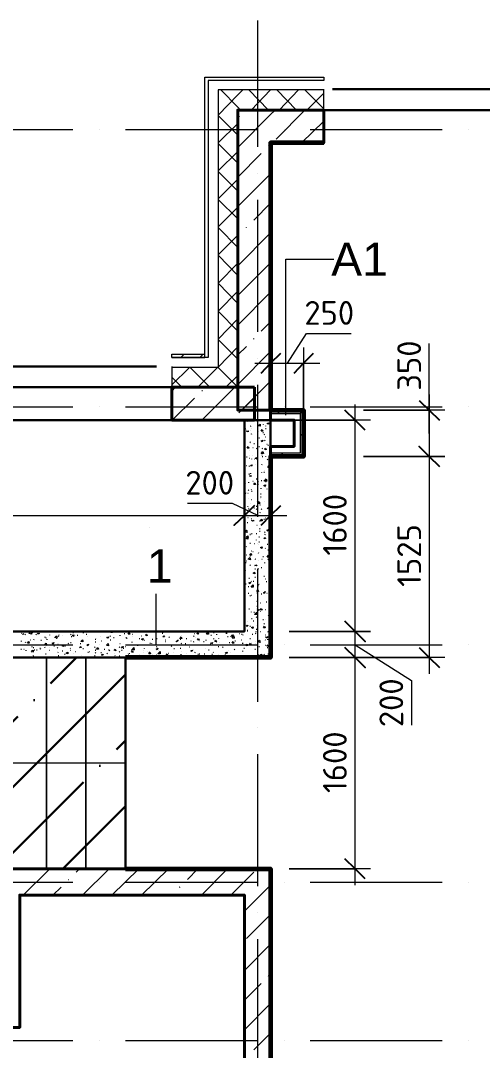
# Model space of a CAD drawing. Header units: millimetres. Extents: x -84737 to 172119, y -43083 to 59399.
# Drawn here: x 34911 to 38410, y 49803 to 57605 of the extents above; entities that cross this region are included whole.
import ezdxf

# ---------------------------------------------------------------- set-up
doc = ezdxf.new("R2010")
doc.units = ezdxf.units.MM
for name, color, linetype, lineweight in [('1) плита мон_дем', 160, 'Continuous', 30), ('17) Краска СТ-3.1 стена', 6, 'Continuous', 60), ('20) Шпакл. баз. фин Стена', 40, 'Continuous', 60), ('3) Плинутс ПЛ-1', 6, 'Continuous', 30)]:
    doc.layers.add(name, color=color, linetype=linetype, lineweight=lineweight)
for name, color, linetype in [('PDF _Аннотации', 7, 'Continuous'), ('PDF _Лестницы', 7, 'Continuous'), ('PDF _Марки', 7, 'Continuous'), ('PDF _Обозначения', 7, 'Continuous'), ('PDF _Оси', 7, 'Continuous'), ('PDF _Перекрытия', 7, 'Continuous'), ('PDF _Размеры-100', 7, 'Continuous'), ('PDF _Стены', 7, 'Continuous'), ('PDF _Текст', 7, 'Continuous')]:
    doc.layers.add(name, color=color, linetype=linetype)
doc.styles.add('PDF GOSTCommon', font='arial.ttf')
doc.styles.add('PDF ISOCPEUR', font='isocpeur.ttf')

msp = doc.modelspace()

# ---------------------------------------------------------------- hatches: boundary and pattern name
at = {"layer": '1) плита мон_дем'}
h = msp.add_hatch(dxfattribs=at)
h.set_pattern_fill('ANSI35', color=256, scale=111)
h.paths.add_polyline_path([(32106.4, 51179.2), (35704.6, 51179.2), (35704.6, 52779.4), (32106.4, 52779.4)])

# ---------------------------------------------------------------- linework, layer by layer
msp.add_lwpolyline([(32106.4, 51179.2), (35704.6, 51179.2), (35704.6, 52779.4), (32106.4, 52779.4)], close=True, dxfattribs=at)
at = {"layer": '17) Краска СТ-3.1 стена'}
for points in [[(37207.4, 56678.2), (36805.2, 56678.2), (36805.2, 54654.7), (37042.3, 54654.7), (37055, 54654.7), (37055, 54303.3), (36805.2, 54303.3), (36805.2, 52779.4), (35704.6, 52779.4)], [(35704.6, 51179.2), (36805.2, 51179.2), (36805.2, 47280.5), (37004.2, 47280.5)]]:
    msp.add_lwpolyline(points, dxfattribs=at)
at = {"layer": '20) Шпакл. баз. фин Стена'}
for points in [[(37207.4, 56678.2), (36805.2, 56678.2), (36805.2, 54654.7), (37042.3, 54654.7), (37055, 54654.7), (37055, 54303.3), (36805.2, 54303.3), (36805.2, 52779.4), (35704.6, 52779.4)], [(35704.6, 51179.2), (36805.2, 51179.2), (36805.2, 47280.5), (37004.2, 47280.5)]]:
    msp.add_lwpolyline(points, dxfattribs=at)
at = {"layer": '3) Плинутс ПЛ-1'}
for points in [[(37207.4, 56678.2), (36805.2, 56678.2), (36805.2, 54654.7), (37042.3, 54654.7), (37055, 54654.7), (37055, 54303.3), (36805.2, 54303.3), (36805.2, 52779.4), (35704.6, 52779.4)], [(35704.6, 51179.2), (36805.2, 51179.2), (36805.2, 47280.5), (37004.2, 47280.5)]]:
    msp.add_lwpolyline(points, dxfattribs=at)
at = {"layer": 'PDF _Аннотации', "lineweight": 9}
msp.add_lwpolyline([(35704.6, 51979.3), (35404.1, 51979.3), (35107.7, 51979.3), (34807.2, 51979.3), (34506.6, 51979.3), (34206.1, 51979.3), (33905.5, 51979.3), (33604.9, 51979.3), (33731.9, 52102.1)], dxfattribs=at)
at = {"layer": 'PDF _Лестницы', "lineweight": 9}
for points in [[(35107.7, 52779.4), (35107.7, 51179.2)], [(35404.1, 52779.4), (35404.1, 51179.2)], [(35704.6, 52779.4), (35704.6, 51179.2)]]:
    msp.add_lwpolyline(points, close=True, dxfattribs=at)
at = {"layer": 'PDF _Марки', "lineweight": 9}
for points in [[(36919.5, 54616.6), (36919.5, 55797.6), (37283.6, 55797.6)], [(35937.4, 52876.7), (35937.4, 53262)]]:
    msp.add_lwpolyline(points, dxfattribs=at)
at = {"layer": 'PDF _Обозначения', "lineweight": 9}
msp.add_lwpolyline([(35886.6, 53761.5), (35886.6, 53761.5)], dxfattribs=at)
at = {"layer": 'PDF _Оси', "lineweight": 9}
for points in [[(36707.9, 56648.5), (36707.9, 57605.2)], [(34307.7, 56779.7), (35306.7, 56779.7)], [(35505.6, 56779.7), (35505.6, 56779.7)], [(35704.6, 56779.7), (36707.9, 56779.7)], [(36906.8, 56779.7), (36906.8, 56779.7)], [(37105.8, 56779.7), (38104.8, 56779.7)], [(38308, 56779.7), (38308, 56779.7)], [(36707.9, 56445.3), (36707.9, 56445.3)], [(36707.9, 55247.3), (36707.9, 56246.4)], [(36707.9, 55048.4), (36707.9, 55048.4)], [(36707.9, 53846.1), (36707.9, 54845.2)], [(34307.7, 54680.1), (35306.7, 54680.1)], [(35505.6, 54680.1), (35505.6, 54680.1)], [(35704.6, 54680.1), (36707.9, 54680.1)], [(36906.8, 54680.1), (36906.8, 54680.1)], [(37105.8, 54680.1), (38104.8, 54680.1)], [(38308, 54680.1), (38308, 54680.1)], [(36707.9, 53647.2), (36707.9, 53647.2)], [(36707.9, 52445), (36707.9, 53448.2)], [(34307.7, 52876.7), (35306.7, 52876.7)], [(35505.6, 52876.7), (35505.6, 52876.7)], [(35704.6, 52876.7), (36707.9, 52876.7)], [(36906.8, 52876.7), (36906.8, 52876.7)], [(37105.8, 52876.7), (38104.8, 52876.7)], [(38308, 52876.7), (38308, 52876.7)], [(36707.9, 52246), (36707.9, 52246)], [(36707.9, 51048), (36707.9, 52047)], [(34307.7, 51077.6), (35306.7, 51077.6)], [(35505.6, 51077.6), (35505.6, 51077.6)], [(35704.6, 51077.6), (36707.9, 51077.6)], [(36906.8, 51077.6), (36906.8, 51077.6)], [(37105.8, 51077.6), (38104.8, 51077.6)], [(38308, 51077.6), (38308, 51077.6)], [(36707.9, 50844.8), (36707.9, 50844.8)], [(36707.9, 49646.8), (36707.9, 50645.9)], [(34307.7, 49879.7), (35306.7, 49879.7)], [(35505.6, 49879.7), (35505.6, 49879.7)], [(35704.6, 49879.7), (36707.9, 49879.7)], [(36906.8, 49879.7), (36906.8, 49879.7)], [(37105.8, 49879.7), (38104.8, 49879.7)], [(38308, 49879.7), (38308, 49879.7)]]:
    msp.add_lwpolyline(points, dxfattribs=at)
at = {"layer": 'PDF _Перекрытия', "lineweight": 30}
msp.add_lwpolyline([(36056, 54578.5), (34705.6, 54578.5)], dxfattribs=at)
at = {"layer": 'PDF _Размеры-100', "lineweight": 9}
for points in [[(36932.2, 55010.3), (37076.2, 55234.6), (37414.8, 55234.6)], [(36805.2, 55128.8), (36805.2, 54510.8), (36805.2, 55010.3)], [(37055, 55128.8), (37055, 54510.8), (37055, 55010.3)], [(38007.5, 54476.9), (38007.5, 54815.5), (38007.5, 55158.4)], [(36686.7, 55010.3), (37177.8, 55010.3)], [(38007.5, 54773.2), (38007.5, 54303.3), (37507.9, 54303.3), (38126, 54303.3), (37507.9, 54303.3), (38007.5, 54303.3), (38007.5, 52656.6)], [(37444.4, 51056.5), (37444.4, 52779.4), (37444.4, 52978.3), (36944.9, 52978.3), (37563, 52978.3), (36944.9, 52978.3), (37444.4, 52978.3), (37444.4, 54697)], [(38126, 54654.7), (37507.9, 54654.7), (38007.5, 54654.7)], [(37563, 54578.5), (36944.9, 54578.5), (37444.4, 54578.5)], [(30387.7, 53854.6), (32106.4, 53854.6), (36606.3, 53854.6), (36606.3, 54354.1), (36606.3, 53736.1), (36606.3, 54354.1), (36606.3, 53854.6), (36928, 53854.6)], [(36805.2, 53736.1), (36805.2, 54354.1), (36805.2, 53854.6)], [(36707.9, 53854.6), (36517.4, 53947.7), (36174.5, 53947.7)], [(37444.4, 52876.7), (37872, 52605.8), (37872, 52267.2)], [(38126, 52779.4), (37507.9, 52779.4), (38007.5, 52779.4)], [(37563, 51179.2), (36944.9, 51179.2), (37444.4, 51179.2)]]:
    msp.add_lwpolyline(points, dxfattribs=at)
at = {"layer": 'PDF _Размеры-100', "lineweight": 25}
for points in [[(36733.3, 54934.1), (36805.2, 55010.3), (36881.4, 55086.5)], [(36983, 54934.1), (37055, 55010.3), (37131.2, 55086.5)], [(37931.3, 54726.7), (38007.5, 54654.7), (38083.7, 54578.5)], [(37520.6, 54502.3), (37444.4, 54578.5), (37368.2, 54654.7)], [(36733.3, 53782.7), (36805.2, 53854.6), (36881.4, 53930.8)], [(37931.3, 52855.6), (38007.5, 52779.4), (38083.7, 52703.2)], [(37520.6, 51103), (37444.4, 51179.2), (37368.2, 51255.4)]]:
    msp.add_lwpolyline(points, dxfattribs=at)
for points in [[(38083.7, 54227.1), (38007.5, 54303.3), (37931.3, 54379.5), (38007.5, 54303.3)], [(36682.5, 53930.8), (36606.3, 53854.6), (36530.1, 53782.7), (36606.3, 53854.6)], [(37368.2, 53054.5), (37444.4, 52978.3), (37520.6, 52902.1), (37444.4, 52978.3)], [(37368.2, 52855.6), (37444.4, 52779.4), (37520.6, 52703.2), (37444.4, 52779.4)]]:
    msp.add_lwpolyline(points, close=True, dxfattribs=at)
at = {"layer": 'PDF _Размеры-100', "lineweight": 9}
msp.add_lwpolyline([(37444.4, 52779.4), (36944.9, 52779.4), (37563, 52779.4), (36944.9, 52779.4)], close=True, dxfattribs=at)
at = {"layer": 'PDF _Стены', "lineweight": 18}
for points in [[(36056, 55052.6), (36305.7, 55052.6), (36305.7, 57177.7), (37207.4, 57177.7), (37207.4, 57152.3), (36331.1, 57152.3), (36331.1, 55052.6), (36056, 55052.6), (36056, 55078), (36305.7, 55078)], [(37207.4, 57080.3), (36407.3, 57080.3), (36407.3, 54976.4), (36056, 54976.4)], [(37207.4, 56927.9), (37207.4, 57084.5)], [(36056, 54984.9), (36056, 54828.2)], [(36805.2, 54642), (37042.3, 54642), (37042.3, 54316), (36805.2, 54316)], [(36805.2, 54629.3), (37029.6, 54629.3), (37029.6, 54328.7), (36805.2, 54328.7)]]:
    msp.add_lwpolyline(points, dxfattribs=at)
at = {"layer": 'PDF _Стены', "lineweight": 9}
for points in [[(36407.3, 56889.8), (36555.5, 57042.2), (36593.6, 57080.3)], [(36576.6, 56927.9), (36555.5, 56949.1), (36428.5, 57080.3)], [(36788.3, 56927.9), (36640.1, 57080.3)], [(36657.1, 56927.9), (36805.2, 57080.3)], [(37000, 56927.9), (36851.8, 57080.3)], [(36868.7, 56927.9), (37016.9, 57080.3)], [(37207.4, 56936.4), (37063.5, 57080.3)], [(37080.4, 56927.9), (37207.4, 57054.9)], [(36555.5, 56737.4), (36407.3, 56885.6)], [(36555.5, 56644.3), (36805.2, 56894), (36839.1, 56927.9)], [(36563.9, 56877.1), (36568.2, 56881.3)], [(36847.6, 56707.8), (37063.5, 56927.9)], [(36407.3, 56678.2), (36555.5, 56826.3)], [(37038.1, 56678.2), (37207.4, 56843.2)], [(36555.5, 56525.8), (36407.3, 56673.9)], [(36788.3, 56652.8), (36792.5, 56657)], [(36407.3, 56466.5), (36555.5, 56614.7)], [(36555.5, 56419.9), (36733.3, 56597.7)], [(36555.5, 56314.1), (36407.3, 56462.3)], [(36555.5, 56195.6), (36805.2, 56445.3)], [(36407.3, 56254.8), (36555.5, 56403)], [(36555.5, 56102.4), (36407.3, 56250.6)], [(36407.3, 56043.2), (36555.5, 56191.3)], [(36678.2, 56094), (36805.2, 56221)], [(36555.5, 55886.5), (36407.3, 56038.9)], [(36623.2, 56034.7), (36623.2, 56038.9)], [(36407.3, 55831.5), (36555.5, 55979.7)], [(36555.5, 55746.8), (36805.2, 55996.6)], [(36555.5, 55971.2), (36563.9, 55979.7)], [(36555.5, 55674.9), (36407.3, 55827.3)], [(36555.5, 55463.2), (36407.3, 55615.6), (36555.5, 55768)], [(36555.5, 55522.5), (36788.3, 55755.3)], [(36555.5, 55251.6), (36407.3, 55404), (36555.5, 55556.4)], [(36555.5, 55298.1), (36805.2, 55547.9)], [(36407.3, 55192.3), (36555.5, 55344.7)], [(36733.3, 55251.6), (36805.2, 55323.5)], [(36555.5, 55039.9), (36407.3, 55188.1)], [(36678.2, 55192.3), (36678.2, 55196.5)], [(36407.3, 54980.6), (36555.5, 55133)], [(36555.5, 55073.8), (36623.2, 55137.3)], [(36555.5, 54849.4), (36805.2, 55099.2)], [(36123.7, 55052.6), (36149.1, 55078)], [(36267.6, 55052.6), (36293, 55078)], [(36056, 54845.2), (36191.4, 54976.4)], [(36343.8, 54828.2), (36195.7, 54976.4)], [(36254.9, 54828.2), (36403.1, 54976.4)], [(36555.5, 54828.2), (36407.3, 54976.4)], [(36132.2, 54828.2), (36056, 54904.4)], [(36466.6, 54828.2), (36555.5, 54917.1)], [(36585.1, 54654.7), (36805.2, 54874.8)], [(36056, 54798.6), (36085.6, 54828.2)], [(36284.6, 54578.5), (36534.3, 54828.2)], [(36284.6, 54802.8), (36288.8, 54802.8)], [(36060.2, 54578.5), (36229.5, 54743.6)], [(36563.9, 54633.5), (36682.5, 54747.8)], [(36860.3, 54629.3), (36873, 54642), (36885.7, 54654.7)], [(37029.6, 54629.3), (37042.3, 54642), (37055, 54654.7)], [(37029.6, 54629.3), (37029.6, 54629.3)], [(37042.3, 54642), (37042.3, 54642)], [(36508.9, 54578.5), (36513.1, 54578.5)], [(36631.7, 54565.8), (36631.7, 54565.8)], [(36652.8, 54531.9), (36657.1, 54536.2)], [(36699.4, 54574.3), (36703.6, 54574.3)], [(36750.2, 54544.6), (36750.2, 54548.9)], [(36767.1, 54536.2), (36767.1, 54531.9)], [(36606.3, 54510.8), (36610.5, 54515), (36614.7, 54506.5), (36606.3, 54506.5)], [(36619, 54498.1), (36619, 54498.1)], [(36652.8, 54502.3), (36652.8, 54502.3)], [(36652.8, 54472.7), (36652.8, 54472.7)], [(36657.1, 54476.9), (36661.3, 54472.7)], [(36661.3, 54515), (36661.3, 54515)], [(36716.3, 54493.8), (36716.3, 54493.8)], [(36746, 54485.4), (36750.2, 54485.4)], [(36754.4, 54472.7), (36758.7, 54468.4)], [(36767.1, 54515), (36771.4, 54515)], [(37029.6, 54460), (37042.3, 54472.7), (37055, 54485.4)], [(36648.6, 54409.2), (36652.8, 54413.4)], [(36652.8, 54404.9), (36652.8, 54404.9)], [(36678.2, 54400.7), (36682.5, 54400.7)], [(36716.3, 54443), (36720.6, 54443)], [(36716.3, 54379.5), (36720.6, 54379.5)], [(36746, 54426.1), (36746, 54426.1)], [(36758.7, 54426.1), (36762.9, 54421.9)], [(36762.9, 54451.5), (36767.1, 54451.5)], [(36775.6, 54396.5), (36779.8, 54396.5)], [(36784.1, 54388), (36788.3, 54388)], [(36801, 54383.8), (36805.2, 54383.8)], [(36644.4, 54307.6), (36644.4, 54307.6)], [(36648.6, 54349.9), (36648.6, 54349.9)], [(36669.8, 54371.1), (36674, 54371.1)], [(36669.8, 54307.6), (36669.8, 54307.6)], [(36695.2, 54366.8), (36699.4, 54362.6)], [(36737.5, 54316), (36741.7, 54316)], [(36741.7, 54362.6), (36746, 54366.8)], [(36741.7, 54303.3), (36741.7, 54303.3)], [(36741.7, 54303.3), (36746, 54303.3)], [(36767.1, 54303.3), (36767.1, 54299.1)], [(36873, 54303.3), (36885.7, 54316), (36898.4, 54328.7)], [(37042.3, 54303.3), (37055, 54316)], [(36619, 54235.6), (36623.2, 54235.6)], [(36623.2, 54299.1), (36627.4, 54299.1)], [(36644.4, 54290.6), (36648.6, 54290.6)], [(36644.4, 54227.1), (36644.4, 54231.4)], [(36661.3, 54286.4), (36661.3, 54282.2)], [(36682.5, 54286.4), (36686.7, 54282.2)], [(36690.9, 54244.1), (36690.9, 54244.1)], [(36737.5, 54239.8), (36741.7, 54244.1)], [(36779.8, 54282.2), (36784.1, 54277.9)], [(36805.2, 54256.8), (36805.2, 54256.8)], [(36606.3, 54214.4), (36610.5, 54214.4)], [(36640.1, 54172.1), (36644.4, 54172.1)], [(36640.1, 54167.9), (36644.4, 54167.9)], [(36652.8, 54176.3), (36652.8, 54172.1)], [(36703.6, 54210.2), (36707.9, 54210.2)], [(36737.5, 54180.6), (36737.5, 54184.8)], [(36754.4, 54184.8), (36758.7, 54184.8)], [(36758.7, 54193.3), (36758.7, 54193.3)], [(36805.2, 54210.2), (36796.8, 54214.4), (36805.2, 54218.7)], [(36801, 54206), (36805.2, 54206)], [(36801, 54193.3), (36805.2, 54193.3)], [(36801, 54155.2), (36805.2, 54150.9)], [(36610.5, 54100.1), (36614.7, 54095.9)], [(36640.1, 54104.4), (36640.1, 54108.6)], [(36669.8, 54117.1), (36674, 54117.1)], [(36695.2, 54134), (36699.4, 54134)], [(36707.9, 54112.8), (36712.1, 54112.8)], [(36707.9, 54095.9), (36712.1, 54091.7)], [(36733.3, 54121.3), (36737.5, 54121.3)], [(36754.4, 54121.3), (36758.7, 54121.3)], [(36767.1, 54112.8), (36771.4, 54112.8)], [(36767.1, 54070.5), (36767.1, 54070.5)], [(36805.2, 54091.7), (36805.2, 54087.4)], [(36606.3, 54023.9), (36614.7, 54028.2), (36610.5, 54015.5)], [(36606.3, 54019.7), (36610.5, 54019.7)], [(36631.7, 54023.9), (36635.9, 54023.9)], [(36635.9, 54045.1), (36640.1, 54049.3)], [(36657.1, 54053.6), (36661.3, 54049.3)], [(36661.3, 54040.9), (36665.5, 54040.9)], [(36707.9, 54049.3), (36707.9, 54049.3)], [(36729, 54019.7), (36733.3, 54019.7)], [(36729, 53998.5), (36733.3, 53998.5)], [(36733.3, 54057.8), (36733.3, 54062)], [(36775.6, 54057.8), (36779.8, 54057.8)], [(36610.5, 53968.9), (36614.7, 53968.9)], [(36631.7, 53922.3), (36635.9, 53926.6)], [(36635.9, 53985.8), (36635.9, 53985.8)], [(36652.8, 53943.5), (36652.8, 53943.5)], [(36657.1, 53977.4), (36661.3, 53977.4)], [(36678.2, 53913.9), (36682.5, 53913.9)], [(36695.2, 53926.6), (36699.4, 53926.6)], [(36724.8, 53935), (36729, 53939.3)], [(36729, 53985.8), (36729, 53985.8)], [(36758.7, 53960.4), (36758.7, 53960.4)], [(36792.5, 53926.6), (36796.8, 53926.6)], [(36792.5, 53922.3), (36796.8, 53922.3)], [(36801, 53922.3), (36805.2, 53918.1)], [(36606.3, 53837.7), (36606.3, 53841.9), (36610.5, 53829.2), (36606.3, 53829.2)], [(36610.5, 53905.4), (36614.7, 53905.4)], [(36631.7, 53863.1), (36631.7, 53863.1)], [(36631.7, 53841.9), (36635.9, 53841.9)], [(36635.9, 53909.6), (36640.1, 53905.4)], [(36657.1, 53833.4), (36661.3, 53833.4)], [(36695.2, 53905.4), (36699.4, 53901.2)], [(36724.8, 53875.8), (36729, 53880)], [(36733.3, 53905.4), (36737.5, 53901.2)], [(36746, 53854.6), (36750.2, 53854.6)], [(36762.9, 53837.7), (36767.1, 53837.7)], [(36792.5, 53863.1), (36796.8, 53863.1)], [(36627.4, 53803.8), (36631.7, 53803.8)], [(36657.1, 53820.7), (36661.3, 53820.7)], [(36699.4, 53782.7), (36703.6, 53782.7)], [(36720.6, 53816.5), (36724.8, 53816.5)], [(36720.6, 53753), (36724.8, 53757.3)], [(36746, 53791.1), (36746, 53791.1)], [(36754.4, 53829.2), (36758.7, 53829.2)], [(36627.4, 53740.3), (36623.2, 53740.3), (36627.4, 53744.6)], [(36623.2, 53681.1), (36627.4, 53681.1)], [(36661.3, 53719.2), (36665.5, 53714.9)], [(36695.2, 53719.2), (36699.4, 53719.2)], [(36716.3, 53693.8), (36720.6, 53693.8)], [(36720.6, 53736.1), (36724.8, 53736.1)], [(36758.7, 53731.9), (36758.7, 53727.6)], [(36758.7, 53714.9), (36762.9, 53710.7)], [(36767.1, 53727.6), (36767.1, 53727.6)], [(36801, 53689.5), (36805.2, 53689.5)], [(36805.2, 53702.2), (36805.2, 53702.2)], [(36805.2, 53702.2), (36805.2, 53702.2)], [(36619, 53617.6), (36623.2, 53621.8)], [(36648.6, 53647.2), (36652.8, 53647.2)], [(36682.5, 53643), (36686.7, 53643)], [(36695.2, 53672.6), (36695.2, 53668.4)], [(36716.3, 53655.7), (36720.6, 53655.7)], [(36716.3, 53634.5), (36716.3, 53634.5)], [(36762.9, 53609.1), (36767.1, 53604.9)], [(36779.8, 53638.7), (36784.1, 53638.7)], [(36619, 53558.3), (36623.2, 53558.3)], [(36648.6, 53549.8), (36652.8, 53549.8)], [(36657.1, 53587.9), (36661.3, 53587.9)], [(36669.8, 53583.7), (36674, 53583.7)], [(36686.7, 53528.7), (36690.9, 53524.4)], [(36712.1, 53571), (36716.3, 53575.2)], [(36737.5, 53524.4), (36741.7, 53524.4)], [(36746, 53545.6), (36750.2, 53545.6)], [(36784.1, 53596.4), (36788.3, 53596.4)], [(36784.1, 53532.9), (36784.1, 53532.9)], [(36784.1, 53524.4), (36788.3, 53520.2)], [(36805.2, 53524.4), (36805.2, 53524.4)], [(36610.5, 53456.7), (36614.7, 53456.7)], [(36614.7, 53499), (36619, 53499)], [(36619, 53511.7), (36623.2, 53511.7)], [(36648.6, 53482.1), (36652.8, 53477.9)], [(36686.7, 53452.5), (36690.9, 53452.5)], [(36707.9, 53448.2), (36712.1, 53452.5), (36707.9, 53452.5)], [(36712.1, 53511.7), (36712.1, 53511.7)], [(36733.3, 53460.9), (36737.5, 53460.9)], [(36758.7, 53499), (36758.7, 53494.8)], [(36801, 53465.2), (36805.2, 53465.2)], [(36801, 53456.7), (36801, 53456.7)], [(36805.2, 53469.4), (36805.2, 53469.4)], [(36610.5, 53376.3), (36614.7, 53376.3)], [(36614.7, 53435.5), (36614.7, 53439.8)], [(36640.1, 53380.5), (36644.4, 53380.5)], [(36686.7, 53389), (36690.9, 53389)], [(36695.2, 53439.8), (36695.2, 53439.8)], [(36707.9, 53389), (36707.9, 53393.2)], [(36754.4, 53397.4), (36758.7, 53397.4)], [(36762.9, 53376.3), (36767.1, 53376.3)], [(36801, 53401.7), (36805.2, 53405.9), (36805.2, 53397.4), (36792.5, 53405.9), (36805.2, 53410.1)], [(36805.2, 53405.9), (36805.2, 53405.9)], [(36805.2, 53405.9), (36805.2, 53405.9)], [(36610.5, 53312.8), (36610.5, 53317)], [(36614.7, 53338.2), (36619, 53338.2)], [(36635.9, 53317), (36640.1, 53317)], [(36657.1, 53359.3), (36661.3, 53355.1)], [(36674, 53359.3), (36678.2, 53359.3)], [(36703.6, 53329.7), (36707.9, 53329.7)], [(36707.9, 53325.5), (36712.1, 53325.5)], [(36712.1, 53338.2), (36716.3, 53333.9)], [(36771.4, 53355.1), (36775.6, 53355.1)], [(36796.8, 53342.4), (36801, 53342.4)], [(36606.3, 53253.5), (36610.5, 53257.7)], [(36606.3, 53215.4), (36610.5, 53219.6), (36606.3, 53211.2)], [(36635.9, 53266.2), (36640.1, 53266.2)], [(36648.6, 53249.3), (36652.8, 53245)], [(36657.1, 53253.5), (36661.3, 53253.5)], [(36703.6, 53266.2), (36703.6, 53270.4)], [(36733.3, 53262), (36737.5, 53262)], [(36754.4, 53266.2), (36758.7, 53266.2)], [(36775.6, 53266.2), (36779.8, 53266.2)], [(36792.5, 53219.6), (36796.8, 53219.6)], [(36796.8, 53278.9), (36801, 53283.1)], [(36801, 53228.1), (36801, 53223.9)], [(36606.3, 53194.2), (36606.3, 53194.2)], [(36610.5, 53181.5), (36614.7, 53181.5)], [(36640.1, 53147.7), (36644.4, 53147.7)], [(36695.2, 53206.9), (36695.2, 53206.9)], [(36699.4, 53206.9), (36703.6, 53206.9)], [(36699.4, 53168.8), (36703.6, 53168.8)], [(36699.4, 53147.7), (36699.4, 53147.7)], [(36724.8, 53194.2), (36729, 53194.2)], [(36724.8, 53130.7), (36729, 53130.7)], [(36737.5, 53147.7), (36741.7, 53143.4)], [(36762.9, 53143.4), (36767.1, 53143.4)], [(36771.4, 53202.7), (36775.6, 53202.7)], [(36792.5, 53160.4), (36792.5, 53160.4)], [(36792.5, 53139.2), (36796.8, 53139.2)], [(36796.8, 53164.6), (36801, 53164.6)], [(36657.1, 53126.5), (36657.1, 53122.3)], [(36661.3, 53075.7), (36665.5, 53075.7)], [(36674, 53058.8), (36678.2, 53058.8)], [(36678.2, 53122.3), (36682.5, 53122.3)], [(36695.2, 53084.2), (36699.4, 53088.4)], [(36746, 53067.2), (36750.2, 53067.2)], [(36762.9, 53071.5), (36762.9, 53071.5)], [(36788.3, 53096.9), (36792.5, 53101.1)], [(35014.6, 52978.3), (35014.6, 52978.3)], [(35048.5, 52974.1), (35052.7, 52974.1)], [(35569.1, 52978.3), (35573.4, 52978.3)], [(35806.2, 52978.3), (35806.2, 52978.3)], [(35852.8, 52969.9), (35852.8, 52974.1)], [(35992.5, 52978.3), (35992.5, 52969.9), (35979.8, 52978.3), (35984, 52978.3)], [(36051.7, 52974.1), (36056, 52974.1)], [(36178.7, 52978.3), (36183, 52978.3)], [(36276.1, 52974.1), (36280.3, 52974.1)], [(36318.4, 52974.1), (36318.4, 52974.1)], [(36627.4, 52986.8), (36631.7, 52986.8)], [(36627.4, 52982.6), (36631.7, 52982.6)], [(36631.7, 53050.3), (36631.7, 53050.3)], [(36648.6, 53016.4), (36652.8, 53016.4)], [(36690.9, 52978.3), (36695.2, 52974.1)], [(36695.2, 53024.9), (36695.2, 53024.9)], [(36695.2, 52995.3), (36699.4, 52995.3)], [(36724.8, 52978.3), (36729, 52978.3)], [(36754.4, 53037.6), (36758.7, 53033.4)], [(36784.1, 52974.1), (36788.3, 52978.3)], [(36788.3, 53037.6), (36788.3, 53037.6)], [(36801, 52995.3), (36801, 52995.3)], [(34917.2, 52961.4), (34921.5, 52965.6)], [(34917.2, 52902.1), (34917.2, 52906.4)], [(34925.7, 52957.2), (34929.9, 52957.2)], [(34929.9, 52961.4), (34934.2, 52957.2)], [(34942.6, 52957.2), (34946.9, 52952.9)], [(34946.9, 52893.7), (34951.1, 52897.9)], [(34985, 52914.8), (34989.2, 52914.8)], [(34997.7, 52965.6), (35001.9, 52969.9)], [(35010.4, 52914.8), (35014.6, 52919.1)], [(35027.3, 52957.2), (35031.5, 52952.9)], [(35065.4, 52910.6), (35069.6, 52910.6)], [(35095, 52936), (35095, 52931.8)], [(35103.5, 52927.5), (35107.7, 52931.8)], [(35112, 52914.8), (35112, 52919.1)], [(35128.9, 52952.9), (35128.9, 52948.7)], [(35179.7, 52927.5), (35183.9, 52927.5)], [(35196.6, 52940.2), (35200.9, 52944.5)], [(35200.9, 52952.9), (35200.9, 52948.7)], [(35226.3, 52948.7), (35226.3, 52948.7)], [(35289.8, 52952.9), (35294, 52957.2)], [(35294, 52940.2), (35298.2, 52940.2)], [(35306.7, 52969.9), (35310.9, 52969.9)], [(35323.6, 52944.5), (35323.6, 52944.5)], [(35340.6, 52948.7), (35344.8, 52948.7)], [(35378.7, 52906.4), (35378.7, 52906.4)], [(35382.9, 52906.4), (35387.1, 52906.4)], [(35387.1, 52965.6), (35387.1, 52969.9)], [(35408.3, 52957.2), (35412.5, 52957.2)], [(35421, 52940.2), (35421, 52940.2)], [(35476, 52919.1), (35480.2, 52919.1)], [(35476, 52897.9), (35480.2, 52897.9)], [(35484.5, 52923.3), (35484.5, 52923.3)], [(35518.3, 52936), (35518.3, 52936)], [(35522.6, 52906.4), (35526.8, 52906.4)], [(35526.8, 52969.9), (35526.8, 52969.9)], [(35569.1, 52931.8), (35573.4, 52931.8)], [(35590.3, 52944.5), (35590.3, 52940.2)], [(35590.3, 52914.8), (35594.5, 52914.8)], [(35615.7, 52931.8), (35619.9, 52931.8)], [(35666.5, 52944.5), (35666.5, 52948.7)], [(35696.1, 52961.4), (35700.4, 52961.4)], [(35708.8, 52931.8), (35713.1, 52931.8)], [(35713.1, 52927.5), (35717.3, 52927.5)], [(35755.4, 52957.2), (35759.6, 52957.2)], [(35755.4, 52936), (35755.4, 52936)], [(35755.4, 52893.7), (35755.4, 52897.9)], [(35810.4, 52923.3), (35814.7, 52923.3)], [(35823.1, 52944.5), (35827.4, 52944.5)], [(35848.5, 52910.6), (35852.8, 52910.6)], [(35907.8, 52919.1), (35912, 52919.1)], [(35937.4, 52961.4), (35941.7, 52961.4)], [(35941.7, 52923.3), (35945.9, 52923.3)], [(35984, 52965.6), (35988.2, 52965.6)], [(36005.2, 52914.8), (36009.4, 52914.8)], [(36005.2, 52902.1), (36009.4, 52902.1)], [(36009.4, 52906.4), (36009.4, 52906.4)], [(36034.8, 52931.8), (36039, 52936)], [(36102.5, 52910.6), (36106.8, 52910.6)], [(36115.2, 52927.5), (36119.5, 52923.3)], [(36119.5, 52919.1), (36123.7, 52919.1)], [(36132.2, 52948.7), (36132.2, 52948.7)], [(36166, 52923.3), (36170.3, 52923.3)], [(36199.9, 52906.4), (36204.1, 52906.4)], [(36221.1, 52944.5), (36225.3, 52940.2)], [(36221.1, 52897.9), (36225.3, 52902.1)], [(36225.3, 52961.4), (36229.5, 52961.4)], [(36238, 52931.8), (36238, 52931.8)], [(36259.2, 52965.6), (36254.9, 52957.2), (36246.5, 52961.4), (36259.2, 52969.9)], [(36267.6, 52902.1), (36267.6, 52902.1)], [(36297.3, 52902.1), (36301.5, 52902.1)], [(36314.2, 52910.6), (36318.4, 52914.8)], [(36326.9, 52961.4), (36331.1, 52961.4)], [(36352.3, 52948.7), (36356.5, 52948.7)], [(36373.5, 52969.9), (36377.7, 52969.9)], [(36373.5, 52923.3), (36373.5, 52919.1)], [(36394.6, 52897.9), (36398.8, 52897.9)], [(36398.8, 52952.9), (36398.8, 52957.2)], [(36411.5, 52923.3), (36411.5, 52927.5)], [(36466.6, 52965.6), (36470.8, 52965.6), (36475, 52965.6)], [(36479.3, 52940.2), (36483.5, 52940.2)], [(36504.7, 52936), (36504.7, 52940.2)], [(36530.1, 52923.3), (36513.1, 52927.5), (36525.8, 52944.5), (36530.1, 52927.5)], [(36534.3, 52906.4), (36538.5, 52906.4)], [(36568.2, 52961.4), (36572.4, 52961.4)], [(36580.9, 52914.8), (36585.1, 52914.8)], [(36585.1, 52957.2), (36589.3, 52957.2)], [(36597.8, 52948.7), (36597.8, 52952.9)], [(36648.6, 52923.3), (36652.8, 52923.3)], [(36665.5, 52957.2), (36669.8, 52957.2)], [(36690.9, 52961.4), (36695.2, 52965.6)], [(36690.9, 52902.1), (36690.9, 52902.1)], [(36762.9, 52952.9), (36767.1, 52952.9)], [(36762.9, 52936), (36767.1, 52936)], [(36762.9, 52914.8), (36767.1, 52910.6)], [(36784.1, 52914.8), (36784.1, 52919.1)], [(34913, 52842.9), (34917.2, 52842.9)], [(34934.2, 52842.9), (34938.4, 52842.9)], [(34951.1, 52834.4), (34951.1, 52830.2)], [(34993.4, 52864), (34997.7, 52859.8)], [(35001.9, 52821.7), (34993.4, 52830.2), (35006.1, 52834.4), (35006.1, 52821.7)], [(35006.1, 52855.6), (35010.4, 52855.6)], [(35014.6, 52838.6), (35018.8, 52838.6)], [(35031.5, 52838.6), (35035.8, 52838.6)], [(35056.9, 52851.3), (35061.2, 52851.3)], [(35061.2, 52842.9), (35065.4, 52847.1)], [(35090.8, 52859.8), (35095, 52855.6)], [(35103.5, 52868.3), (35103.5, 52868.3)], [(35128.9, 52834.4), (35133.1, 52834.4)], [(35133.1, 52855.6), (35133.1, 52855.6)], [(35162.8, 52868.3), (35167, 52868.3)], [(35188.2, 52855.6), (35192.4, 52851.3)], [(35192.4, 52881), (35196.6, 52881)], [(35192.4, 52817.5), (35196.6, 52821.7)], [(35226.3, 52830.2), (35230.5, 52830.2)], [(35247.4, 52868.3), (35251.7, 52868.3)], [(35268.6, 52889.4), (35272.8, 52885.2)], [(35285.5, 52851.3), (35289.8, 52847.1)], [(35285.5, 52834.4), (35289.8, 52834.4)], [(35289.8, 52893.7), (35294, 52893.7)], [(35294, 52876.7), (35294, 52876.7)], [(35323.6, 52825.9), (35327.9, 52825.9)], [(35361.7, 52885.2), (35366, 52885.2)], [(35382.9, 52847.1), (35382.9, 52847.1)], [(35382.9, 52847.1), (35387.1, 52847.1)], [(35421, 52821.7), (35425.2, 52821.7)], [(35429.4, 52825.9), (35433.7, 52825.9)], [(35471.8, 52855.6), (35476, 52859.8)], [(35476, 52834.4), (35480.2, 52834.4)], [(35480.2, 52842.9), (35484.5, 52842.9)], [(35543.7, 52842.9), (35548, 52842.9)], [(35569.1, 52872.5), (35569.1, 52872.5)], [(35577.6, 52838.6), (35581.8, 52838.6)], [(35581.8, 52834.4), (35586.1, 52830.2)], [(35658, 52855.6), (35662.3, 52859.8)], [(35658, 52821.7), (35662.3, 52825.9)], [(35662.3, 52885.2), (35666.5, 52885.2)], [(35675, 52834.4), (35679.2, 52834.4)], [(35687.7, 52851.3), (35691.9, 52851.3)], [(35704.6, 52864), (35708.8, 52864)], [(35751.2, 52834.4), (35755.4, 52838.6)], [(35768.1, 52855.6), (35772.3, 52838.6), (35755.4, 52838.6), (35772.3, 52855.6)], [(35776.6, 52872.5), (35776.6, 52872.5)], [(35776.6, 52830.2), (35776.6, 52830.2)], [(35797.7, 52872.5), (35797.7, 52868.3)], [(35840.1, 52830.2), (35840.1, 52830.2)], [(35848.5, 52847.1), (35848.5, 52851.3)], [(35873.9, 52825.9), (35873.9, 52825.9)], [(35886.6, 52821.7), (35890.9, 52821.7)], [(35890.9, 52889.4), (35895.1, 52889.4)], [(35903.6, 52889.4), (35903.6, 52885.2)], [(35937.4, 52893.7), (35937.4, 52893.7)], [(35941.7, 52859.8), (35945.9, 52864)], [(35945.9, 52847.1), (35950.1, 52847.1)], [(35958.6, 52830.2), (35958.6, 52830.2)], [(35971.3, 52821.7), (35971.3, 52821.7)], [(36034.8, 52872.5), (36034.8, 52876.7)], [(36051.7, 52868.3), (36056, 52864)], [(36072.9, 52847.1), (36077.1, 52847.1)], [(36119.5, 52851.3), (36123.7, 52851.3)], [(36127.9, 52885.2), (36132.2, 52889.4)], [(36127.9, 52825.9), (36127.9, 52825.9)], [(36157.6, 52885.2), (36161.8, 52885.2)], [(36187.2, 52859.8), (36191.4, 52859.8)], [(36221.1, 52838.6), (36221.1, 52838.6)], [(36229.5, 52821.7), (36233.8, 52817.5)], [(36301.5, 52876.7), (36305.7, 52876.7)], [(36314.2, 52851.3), (36314.2, 52851.3)], [(36335.4, 52838.6), (36339.6, 52838.6)], [(36348.1, 52881), (36352.3, 52881)], [(36360.8, 52885.2), (36352.3, 52889.4), (36365, 52893.7), (36360.8, 52881)], [(36369.2, 52817.5), (36373.5, 52821.7)], [(36407.3, 52864), (36411.5, 52864)], [(36420, 52893.7), (36420, 52893.7)], [(36441.2, 52859.8), (36445.4, 52855.6)], [(36487.7, 52834.4), (36487.7, 52834.4)], [(36492, 52893.7), (36496.2, 52893.7)], [(36500.4, 52876.7), (36504.7, 52881)], [(36530.1, 52838.6), (36534.3, 52842.9)], [(36551.2, 52876.7), (36551.2, 52872.5)], [(36589.3, 52889.4), (36593.6, 52889.4), (36597.8, 52889.4)], [(36593.6, 52825.9), (36593.6, 52830.2)], [(36602, 52851.3), (36606.3, 52851.3)], [(36614.7, 52872.5), (36627.4, 52881), (36627.4, 52868.3), (36614.7, 52876.7)], [(36657.1, 52893.7), (36657.1, 52893.7)], [(36686.7, 52842.9), (36690.9, 52842.9)], [(36690.9, 52885.2), (36690.9, 52885.2)], [(36716.3, 52864), (36720.6, 52864)], [(36762.9, 52872.5), (36767.1, 52872.5)], [(36779.8, 52855.6), (36784.1, 52855.6)], [(36788.3, 52881), (36788.3, 52881)], [(34913, 52779.4), (34913, 52783.6)], [(35006.1, 52792.1), (35010.4, 52796.3)], [(35082.3, 52783.6), (35086.6, 52783.6)], [(35099.3, 52809), (35103.5, 52809)], [(35196.6, 52796.3), (35200.9, 52796.3)], [(35243.2, 52804.8), (35247.4, 52804.8)], [(35264.4, 52779.4), (35264.4, 52779.4)], [(35315.2, 52813.3), (35315.2, 52813.3)], [(35370.2, 52796.3), (35370.2, 52796.3)], [(35378.7, 52783.6), (35382.9, 52787.9)], [(35471.8, 52796.3), (35476, 52796.3)], [(35476, 52817.5), (35480.2, 52813.3)], [(35518.3, 52817.5), (35522.6, 52817.5)], [(35564.9, 52809), (35569.1, 52813.3)], [(35611.5, 52783.6), (35615.7, 52787.9)], [(35619.9, 52813.3), (35619.9, 52813.3)], [(35624.2, 52796.3), (35628.4, 52792.1)], [(35658, 52792.1), (35662.3, 52792.1)], [(35717.3, 52809), (35717.3, 52809)], [(35725.8, 52800.6), (35730, 52800.6)], [(35734.2, 52813.3), (35734.2, 52809)], [(35814.7, 52804.8), (35814.7, 52804.8)], [(35844.3, 52817.5), (35844.3, 52817.5)], [(35844.3, 52787.9), (35848.5, 52787.9)], [(35912, 52800.6), (35912, 52800.6)], [(35937.4, 52800.6), (35941.7, 52800.6)], [(36009.4, 52796.3), (36009.4, 52796.3)], [(36017.9, 52783.6), (36017.9, 52783.6)], [(36030.6, 52813.3), (36034.8, 52813.3)], [(36068.7, 52817.5), (36068.7, 52817.5)], [(36068.7, 52779.4), (36072.9, 52779.4)], [(36106.8, 52792.1), (36111, 52792.1)], [(36123.7, 52804.8), (36123.7, 52800.6)], [(36140.6, 52787.9), (36144.9, 52787.9)], [(36157.6, 52787.9), (36144.9, 52787.9), (36153.3, 52796.3), (36157.6, 52783.6)], [(36157.6, 52779.4), (36144.9, 52779.4), (36161.8, 52796.3), (36161.8, 52779.4)], [(36166, 52813.3), (36166, 52813.3)], [(36204.1, 52787.9), (36208.4, 52787.9)], [(36221.1, 52779.4), (36221.1, 52779.4)], [(36254.9, 52804.8), (36259.2, 52804.8)], [(36263.4, 52809), (36267.6, 52809)], [(36280.3, 52779.4), (36284.6, 52783.6), (36288.8, 52779.4)], [(36301.5, 52809), (36305.7, 52809)], [(36301.5, 52783.6), (36305.7, 52783.6)], [(36310, 52787.9), (36314.2, 52792.1)], [(36360.8, 52804.8), (36365, 52804.8)], [(36398.8, 52779.4), (36403.1, 52779.4)], [(36407.3, 52804.8), (36407.3, 52804.8)], [(36458.1, 52800.6), (36462.3, 52800.6)], [(36500.4, 52817.5), (36500.4, 52817.5)], [(36555.5, 52796.3), (36559.7, 52796.3)], [(36648.6, 52787.9), (36652.8, 52783.6)], [(36652.8, 52792.1), (36657.1, 52792.1)], [(36669.8, 52792.1), (36669.8, 52792.1)], [(36682.5, 52779.4), (36686.7, 52783.6)], [(36712.1, 52800.6), (36716.3, 52800.6)], [(36750.2, 52787.9), (36754.4, 52787.9)], [(36754.4, 52804.8), (36758.7, 52800.6)], [(36779.8, 52792.1), (36779.8, 52796.3)], [(36784.1, 52809), (36788.3, 52809)], [(34929.9, 50980.3), (35133.1, 51179.2)], [(35332.1, 51153.8), (35357.5, 51179.2)], [(35378.7, 50980.3), (35581.8, 51179.2)], [(35603, 50980.3), (35806.2, 51179.2)], [(35827.4, 50980.3), (36030.6, 51179.2)], [(36174.5, 51098.8), (36254.9, 51179.2)], [(36280.3, 50980.3), (36479.3, 51179.2)], [(36504.7, 50980.3), (36678.2, 51153.8)], [(35154.3, 50980.3), (35217.8, 51039.5)], [(35272.8, 51098.8), (35277.1, 51098.8)], [(36115.2, 51039.5), (36119.5, 51043.8)], [(36606.3, 50857.5), (36729, 50980.3), (36805.2, 51056.5)], [(36056, 50980.3), (36060.2, 50984.5)], [(36623.2, 50650.1), (36805.2, 50832.1)], [(36606.3, 50408.8), (36805.2, 50607.8)], [(36788.3, 50366.5), (36792.5, 50370.7)], [(36606.3, 50184.4), (36733.3, 50311.4)], [(36606.3, 49960.1), (36805.2, 50159)], [(36678.2, 49807.7), (36805.2, 49934.7)]]:
    msp.add_lwpolyline(points, dxfattribs=at)
at = {"layer": 'PDF _Стены', "lineweight": 30}
for points in [[(37275.1, 57084.5), (38837.2, 57084.5)], [(38904.9, 56927.9), (37207.4, 56927.9)], [(34819.9, 54984.9), (35941.7, 54984.9)], [(36056, 54828.2), (34705.6, 54828.2)], [(36606.3, 54578.5), (36606.3, 52978.3), (32106.4, 52978.3), (32106.4, 52779.4), (32931.9, 52779.4)], [(33008.1, 52779.4), (36805.2, 52779.4), (36805.2, 54578.5), (36682.5, 54578.5)]]:
    msp.add_lwpolyline(points, dxfattribs=at)
at = {"layer": 'PDF _Стены', "lineweight": 40}
for points in [[(37207.4, 56927.9), (37207.4, 56678.2), (36805.2, 56678.2), (36805.2, 54578.5), (36983, 54578.5), (36983, 54379.5), (36805.2, 54379.5), (36805.2, 54303.3), (37055, 54303.3), (37055, 54654.7), (36555.5, 54654.7), (36555.5, 56927.9)], [(36682.5, 54828.2), (36056, 54828.2), (36056, 54578.5), (36682.5, 54578.5)]]:
    msp.add_lwpolyline(points, close=True, dxfattribs=at)
for points in [[(36834.9, 47280.5), (36805.2, 47280.5), (36805.2, 51179.2), (30506.3, 51179.2), (30506.3, 54578.5), (34489.7, 54578.5)], [(32804.9, 47157.7), (32804.9, 47280.5), (32407, 47280.5), (32407, 50980.3), (34705.6, 50980.3), (34705.6, 49977), (34904.5, 49977), (34904.5, 50980.3), (36606.3, 50980.3), (36606.3, 48330.3), (34904.5, 48330.3), (34904.5, 48626.6), (34705.6, 48626.6), (34705.6, 47280.5), (34256.9, 47280.5), (34256.9, 47157.7)]]:
    msp.add_lwpolyline(points, dxfattribs=at)
at = {"layer": 'PDF _Стены', "lineweight": 9}
for points in [[(36707.9, 54536.2), (36724.8, 54548.9), (36724.8, 54531.9)], [(36792.5, 54557.3), (36788.3, 54548.9), (36779.8, 54553.1)], [(36635.9, 54498.1), (36635.9, 54489.6), (36623.2, 54493.8)], [(36741.7, 54506.5), (36746, 54493.8), (36733.3, 54493.8)], [(36635.9, 54379.5), (36640.1, 54366.8), (36627.4, 54366.8)], [(36746, 54426.1), (36741.7, 54413.4), (36733.3, 54421.9)], [(36750.2, 54324.5), (36733.3, 54324.5), (36746, 54341.4)], [(36767.1, 54366.8), (36771.4, 54354.1), (36758.7, 54358.4)], [(36661.3, 54239.8), (36665.5, 54231.4), (36652.8, 54231.4)], [(36703.6, 54294.9), (36699.4, 54282.2), (36690.9, 54290.6)], [(36792.5, 54231.4), (36796.8, 54218.7), (36784.1, 54218.7)], [(36657.1, 54159.4), (36652.8, 54150.9), (36644.4, 54155.2)], [(36686.7, 54104.4), (36690.9, 54091.7), (36678.2, 54091.7)], [(36767.1, 54087.4), (36762.9, 54074.7), (36754.4, 54083.2)], [(36775.6, 54117.1), (36758.7, 54117.1), (36771.4, 54134)], [(36712.1, 53964.7), (36716.3, 53956.2), (36703.6, 53956.2)], [(36720.6, 53956.2), (36720.6, 53943.5), (36707.9, 53952)], [(36796.8, 53905.4), (36779.8, 53909.6), (36796.8, 53922.3)], [(36678.2, 53820.7), (36674, 53812.3), (36665.5, 53816.5)], [(36737.5, 53829.2), (36741.7, 53816.5), (36729, 53816.5)], [(36627.4, 53727.6), (36610.5, 53731.9), (36623.2, 53744.6)], [(36631.7, 53689.5), (36631.7, 53676.8), (36619, 53685.3)], [(36631.7, 53702.2), (36635.9, 53689.5), (36623.2, 53693.8)], [(36652.8, 53710.7), (36648.6, 53710.7)], [(36762.9, 53689.5), (36767.1, 53681.1), (36754.4, 53681.1)], [(36788.3, 53748.8), (36784.1, 53736.1), (36775.6, 53744.6)], [(36741.7, 53617.6), (36737.5, 53604.9), (36729, 53613.3)], [(36652.8, 53520.2), (36635.9, 53524.4), (36648.6, 53537.1)], [(36657.1, 53566.8), (36661.3, 53554.1), (36648.6, 53554.1)], [(36788.3, 53554.1), (36792.5, 53541.4), (36779.8, 53541.4)], [(36699.4, 53482.1), (36695.2, 53473.6), (36686.7, 53477.9)], [(36682.5, 53427.1), (36686.7, 53414.4), (36674, 53418.6)], [(36652.8, 53350.9), (36648.6, 53338.2), (36640.1, 53346.6)], [(36674, 53312.8), (36657.1, 53312.8), (36674, 53329.7)], [(36707.9, 53291.6), (36712.1, 53278.9), (36699.4, 53278.9)], [(36762.9, 53278.9), (36758.7, 53266.2), (36750.2, 53270.4)], [(36716.3, 53143.4), (36716.3, 53135), (36703.6, 53139.2)], [(36733.3, 53151.9), (36737.5, 53139.2), (36724.8, 53143.4)], [(36699.4, 53105.3), (36682.5, 53105.3), (36699.4, 53122.3)], [(34993.4, 52957.2), (34976.5, 52961.4), (34989.2, 52978.3)], [(35603, 52978.3), (35607.2, 52969.9), (35594.5, 52969.9)], [(36335.4, 52957.2), (36318.4, 52957.2), (36331.1, 52974.1)], [(36627.4, 53024.9), (36631.7, 53016.4), (36619, 53016.4)], [(36674, 53012.2), (36669.8, 52999.5), (36661.3, 53008)], [(36758.7, 53016.4), (36762.9, 53003.7), (36750.2, 53003.7)], [(34972.3, 52902.1), (34976.5, 52889.4), (34963.8, 52889.4)], [(35052.7, 52965.6), (35048.5, 52957.2), (35040, 52961.4)], [(35188.2, 52927.5), (35171.2, 52931.8), (35183.9, 52944.5)], [(35315.2, 52952.9), (35310.9, 52940.2), (35302.5, 52948.7)], [(35382.9, 52897.9), (35366, 52902.1), (35378.7, 52914.8)], [(35577.6, 52936), (35573.4, 52927.5), (35564.9, 52931.8)], [(35734.2, 52969.9), (35738.5, 52957.2), (35725.8, 52957.2)], [(35840.1, 52923.3), (35835.8, 52910.6), (35827.4, 52919.1)], [(35865.5, 52957.2), (35869.7, 52944.5), (35857, 52948.7)], [(35996.7, 52944.5), (36000.9, 52936), (35988.2, 52936)], [(36102.5, 52910.6), (36098.3, 52897.9), (36089.8, 52902.1)], [(36127.9, 52936), (36132.2, 52923.3), (36119.5, 52923.3)], [(36259.2, 52923.3), (36263.4, 52910.6), (36250.7, 52914.8)], [(36390.4, 52910.6), (36394.6, 52902.1), (36381.9, 52902.1)], [(36521.6, 52952.9), (36517.4, 52940.2), (36508.9, 52948.7)], [(36521.6, 52902.1), (36525.8, 52889.4), (36513.1, 52889.4)], [(36724.8, 52893.7), (36707.9, 52897.9), (36720.6, 52910.6)], [(36784.1, 52940.2), (36779.8, 52927.5), (36771.4, 52931.8)], [(35103.5, 52889.4), (35107.7, 52876.7), (35095, 52876.7)], [(35162.8, 52893.7), (35158.5, 52881), (35150.1, 52889.4)], [(35234.7, 52876.7), (35239, 52864), (35226.3, 52868.3)], [(35268.6, 52821.7), (35268.6, 52809), (35255.9, 52813.3)], [(35366, 52864), (35370.2, 52855.6), (35357.5, 52855.6)], [(35425.2, 52881), (35421, 52868.3), (35412.5, 52872.5)], [(35497.2, 52855.6), (35501.4, 52842.9), (35488.7, 52842.9)], [(35577.6, 52868.3), (35560.7, 52872.5), (35573.4, 52885.2)], [(35628.4, 52842.9), (35632.6, 52830.2), (35619.9, 52834.4)], [(35687.7, 52864), (35683.4, 52851.3), (35675, 52859.8)], [(35759.6, 52830.2), (35763.9, 52821.7), (35751.2, 52821.7)], [(35890.9, 52821.7), (35895.1, 52809), (35882.4, 52809)], [(35950.1, 52851.3), (35945.9, 52838.6), (35937.4, 52842.9)], [(35967.1, 52809), (35950.1, 52809), (35967.1, 52825.9)], [(36212.6, 52834.4), (36208.4, 52825.9), (36199.9, 52830.2)], [(36475, 52821.7), (36470.8, 52809), (36462.3, 52817.5)], [(36652.8, 52889.4), (36657.1, 52876.7), (36644.4, 52876.7)], [(36784.1, 52876.7), (36788.3, 52864), (36775.6, 52868.3)], [(35535.3, 52804.8), (35531, 52796.3), (35522.6, 52800.6)], [(35797.7, 52792.1), (35793.5, 52779.4), (35785, 52787.9)], [(36022.1, 52809), (36026.3, 52796.3), (36013.6, 52796.3)], [(36737.5, 52804.8), (36733.3, 52796.3), (36724.8, 52800.6)]]:
    msp.add_lwpolyline(points, close=True, dxfattribs=at)

# ---------------------------------------------------------------- texts
at = {"layer": 'PDF _Текст', "attachment_point": 4}
for s, insert, char_height, style in [('А1', (37263.9, 55797.5), 251.59, 'PDF GOSTCommon'), ('250', (37060.7, 55390.9), 180, 'PDF ISOCPEUR'), ('200', (36159, 54104), 180, 'PDF ISOCPEUR'), ('1', (35866.9, 53473.4), 251.6, 'PDF GOSTCommon')]:
    msp.add_mtext(s, dxfattribs=dict(at, insert=insert, char_height=char_height, style=style))
at = {"layer": 'PDF _Текст', "char_height": 180, "attachment_point": 4, "rotation": 90, "style": 'PDF ISOCPEUR'}
for s, insert in [('350', (37855, 54800.8)), ('1600', (37291.9, 53552)), ('1525', (37855, 53314.9)), ('200', (37719.5, 52252.4)), ('1600', (37291.9, 51752.8))]:
    msp.add_mtext(s, dxfattribs=dict(at, insert=insert))

doc.saveas('drawing.dxf')
